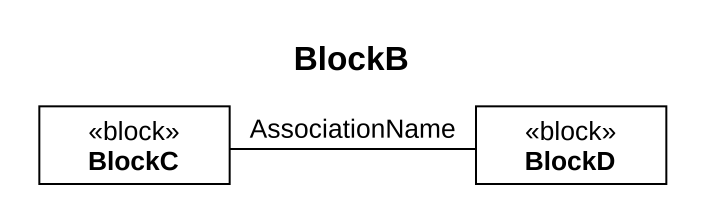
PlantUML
@startuml
title BlockB
hide circle
hide empty members
class BlockC <<block>> #FFFFFF
class BlockD <<block>> #FFFFFF
BlockC -right- BlockD : AssociationName
@enduml
